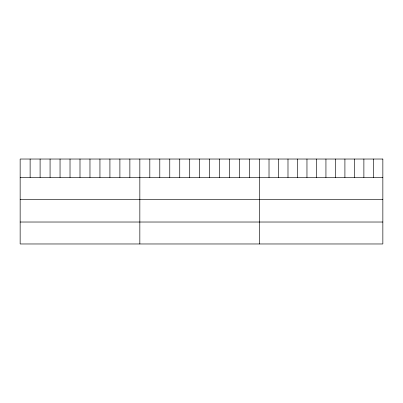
<?xml version="1.0" encoding="UTF-8"?>
<svg xmlns="http://www.w3.org/2000/svg" width="403" height="403" viewBox="0 0 403 403"><rect width="100%" height="100%" fill="white"/><g stroke="black" fill="none" stroke-linecap="round" stroke-linejoin="round"><path stroke-width="0.6" d="M20.15 177.466L382.85 177.466M20.15 199.414L382.85 199.414M20.15 222.023L382.85 222.023M373.364 159.029L373.364 177.466M363.879 159.029L363.879 177.466M354.393 159.029L354.393 177.466M344.908 159.029L344.908 177.466M335.422 159.029L335.422 177.466M325.936 159.029L325.936 177.466M316.446 159.029L316.446 177.466M306.96 159.029L306.96 177.466M297.474 159.029L297.474 177.466M287.989 159.029L287.989 177.466M278.503 159.029L278.503 177.466M269.018 159.029L269.018 177.466M259.532 159.029L259.532 243.971M249.558 159.029L249.558 177.466M239.584 159.029L239.584 177.466M229.609 159.029L229.609 177.466M219.635 159.029L219.635 177.466M209.661 159.029L209.661 177.466M199.686 159.029L199.686 177.466M189.712 159.029L189.712 177.466M179.738 159.029L179.738 177.466M169.764 159.029L169.764 177.466M159.79 159.029L159.79 177.466M149.815 159.029L149.815 177.466M139.841 159.029L139.841 243.971M129.867 159.029L129.867 177.466M119.893 159.029L119.893 177.466M109.918 159.029L109.918 177.466M99.944 159.029L99.944 177.466M89.97 159.029L89.97 177.466M79.996 159.029L79.996 177.466M70.021 159.029L70.021 177.466M60.047 159.029L60.047 177.466M50.073 159.029L50.073 177.466M40.099 159.029L40.099 177.466M30.124 159.029L30.124 177.466M382.85 159.029L20.15 159.029L20.15 243.971L382.85 243.971L382.85 159.029"/></g></svg>
